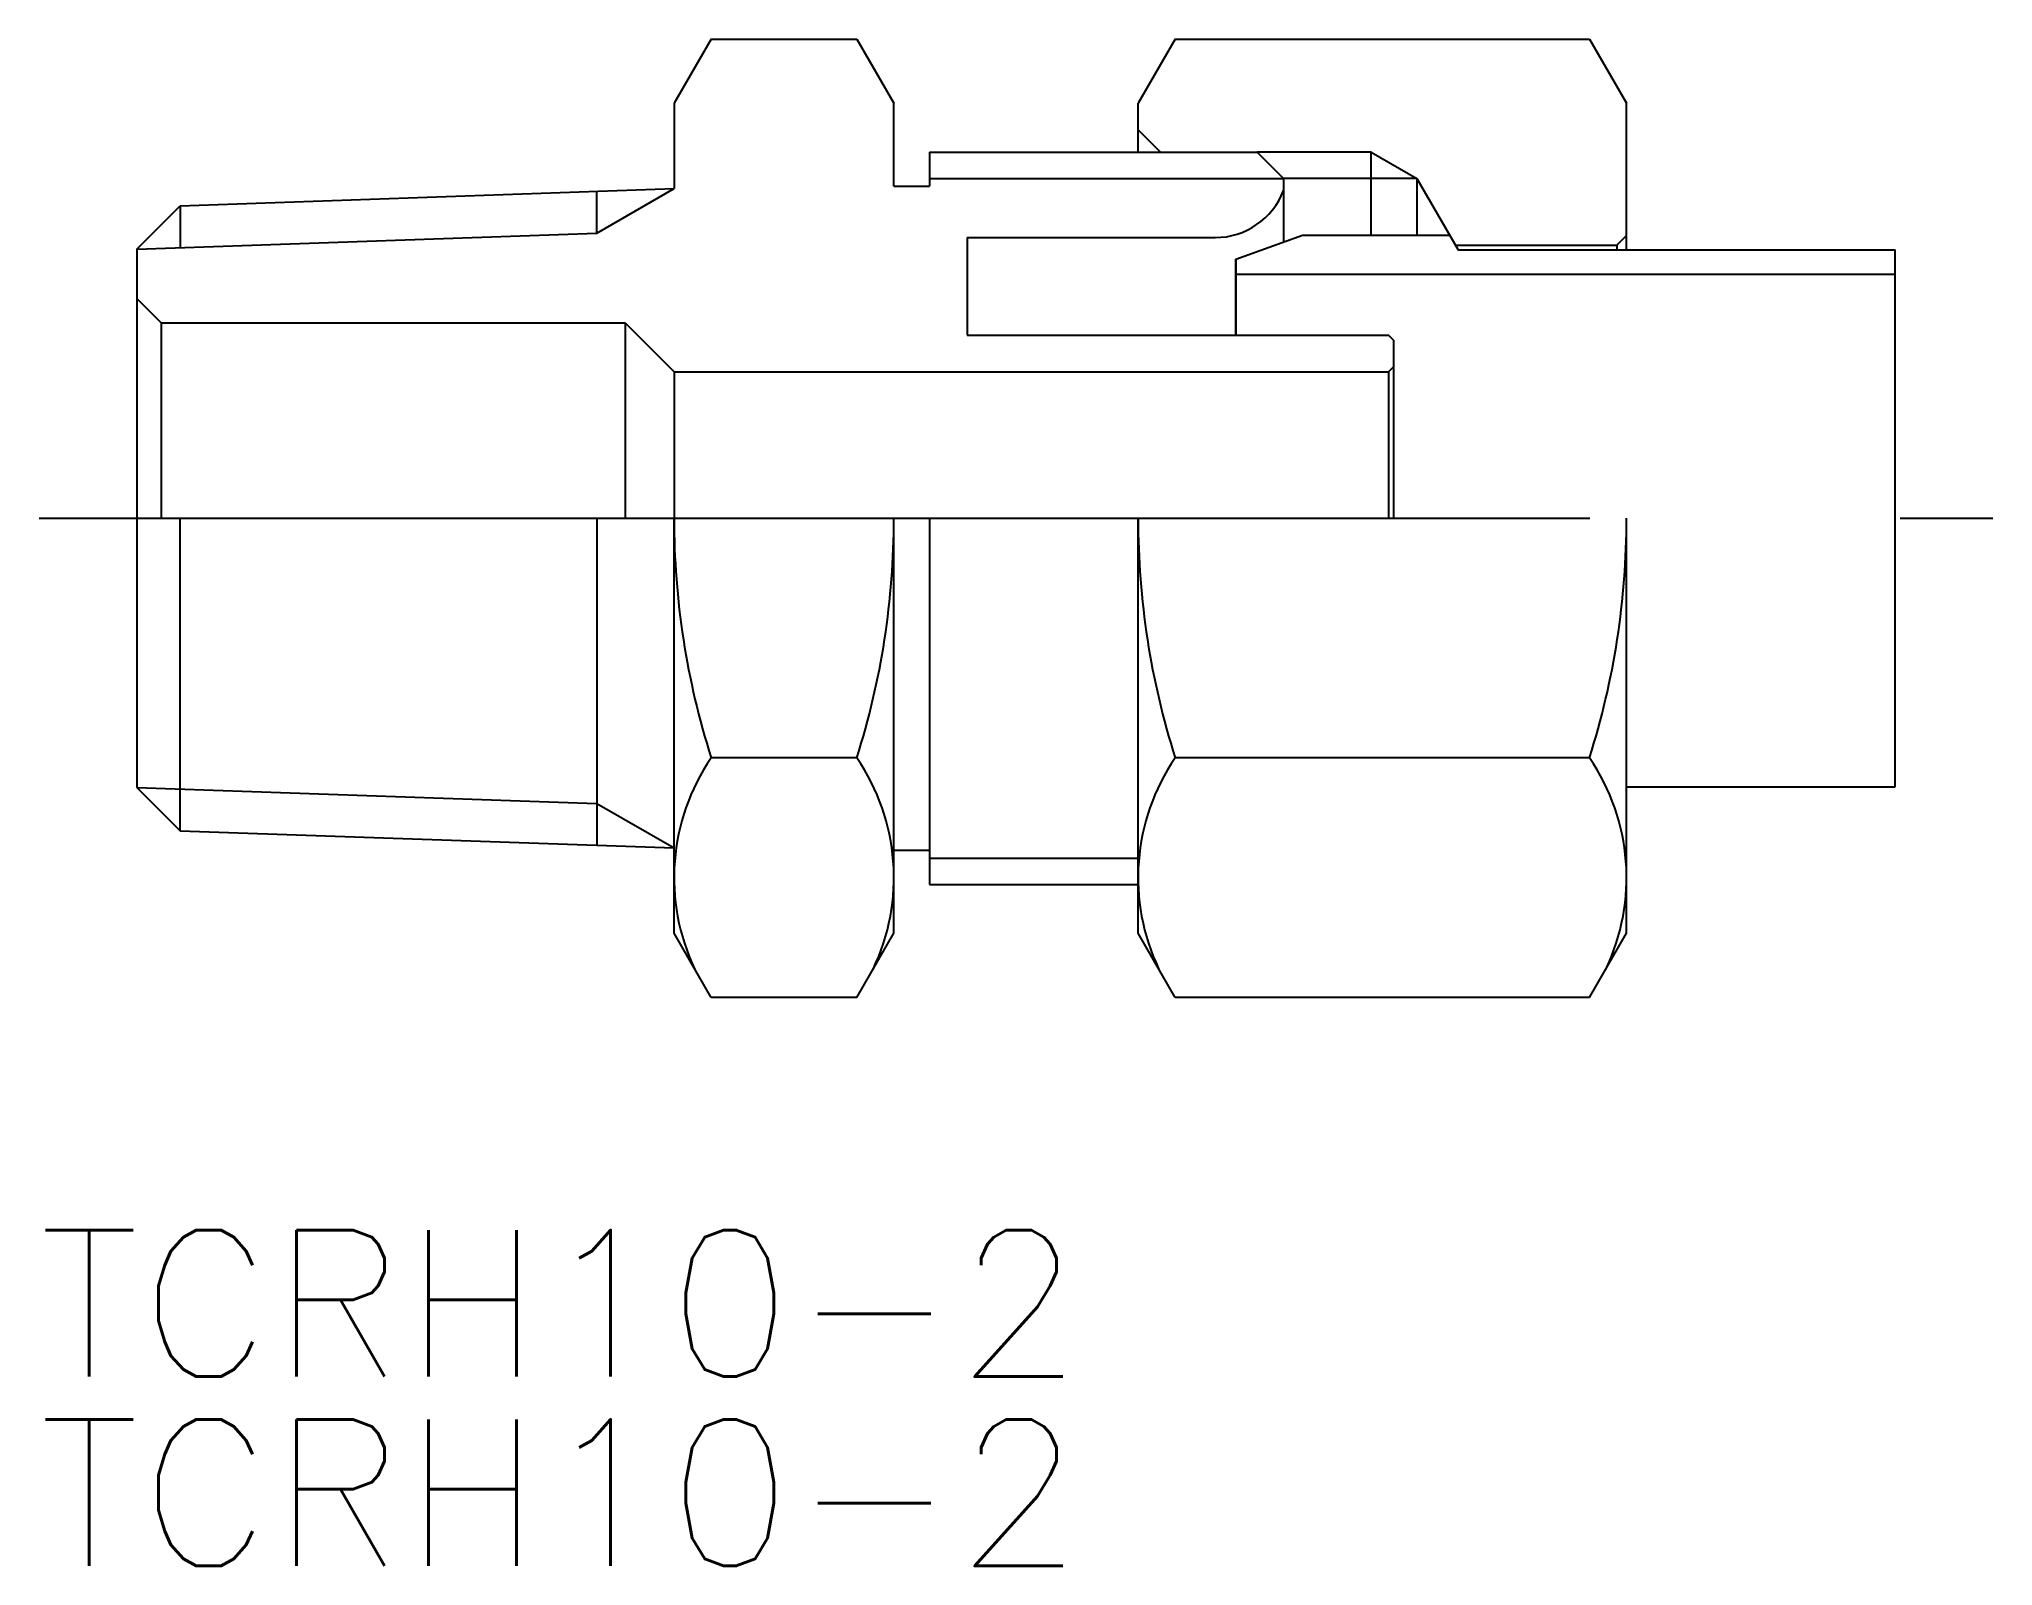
# Model space of a CAD drawing. Extents: x -2 to 38, y -21.5 to 9.8.
import ezdxf

# ---------------------------------------------------------------- set-up
doc = ezdxf.new("R2010")
doc.units = 0
doc.linetypes.add('CENTER', pattern=[50.8, 31.75, -6.35, 6.35, -6.35])
doc.layers.get('0').update_dxf_attribs({"linetype": 'CONTINUOUS'})
doc.layers.add('CENTER', color=1, linetype='CENTER')
doc.styles.get("Standard").update_dxf_attribs({"font": 'txt.shx', "height": 3, "bigfont": 'bigfont.shx'})

msp = doc.modelspace()

# ---------------------------------------------------------------- linework, layer by layer
at = {"color": 7, "linetype": 'CONTINUOUS'}
for p, q in [((11.759, 9.815), (11, 8.5)), ((11.759, 9.815), (14.741, 9.815)), ((14.741, 9.815), (15.5, 8.5)), ((21.259, 9.815), (20.5, 8.5)), ((21.259, 9.815), (29.741, 9.815)), ((29.741, 9.815), (30.5, 8.5)), ((11, 8.5), (11, 6.753)), ((15.5, 6.8), (15.5, 8.5)), ((20.5, 7.5), (20.5, 8.5)), ((30.5, 5.5), (30.5, 8.5)), ((20.958, 7.5), (20.5, 7.959)), ((16.227, 7.5), (22.936, 7.5)), ((16.227, 7.5), (16.227, 6.8)), ((22.936, 7.5), (23.477, 6.958)), ((25.27, 5.8), (25.27, 7.5)), ((26.208, 6.958), (23.477, 6.958)), ((23.477, 6.958), (23.477, 5.659)), ((26.208, 6.958), (27.05, 5.5)), ((26.208, 6.958), (26.208, 5.8)), ((0.887, 6.4), (11, 6.753)), ((9.422, 5.842), (9.422, 6.698)), ((15.5, 6.8), (16.227, 6.8)), ((0, 5.513), (0.887, 6.4)), ((0.887, 6.4), (0.887, 5.544)), ((17, 5.75), (22.077, 5.75)), ((17, 5.75), (17, 3.75)), ((22.5, 5.304), (23.864, 5.8)), ((23.864, 5.8), (26.876, 5.8)), ((30.5, 5.794), (30.3, 5.594)), ((0, 5.513), (0, -5.513)), ((22.5, 5.304), (22.5, 3.75)), ((22.5, 3.75), (22.5, 5.304)), ((26.996, 5.594), (30.3, 5.594)), ((27.05, 5.5), (36, 5.5)), ((30.3, 5.594), (30.3, 5.5)), ((36, -5.5), (36, 5.5)), ((22.5, 5), (36, 5)), ((0.5, 4), (0, 4.5)), ((0.5, 4), (10, 4)), ((0.5, 4), (0.5, 0)), ((10, 4), (10, 0)), ((10, 4), (11, 3)), ((17, 3.75), (25.627, 3.75)), ((25.727, 3.65), (25.627, 3.75)), ((25.727, 3.65), (25.727, 0)), ((11, 3), (11, 0)), ((11, 3), (25.627, 3)), ((25.727, 3.1), (25.627, 3)), ((25.627, 3), (25.627, 0)), ((11, -8.5), (11, 0)), ((15.5, -8.5), (15.5, 0)), ((20.5, -8.5), (20.5, 0)), ((30.5, -8.5), (30.5, 0)), ((0.887, -6.4), (0.887, 0)), ((9.422, 0), (9.422, -6.698)), ((16.227, 0), (16.227, -7.5)), ((14.741, -4.907), (11.759, -4.907)), ((29.741, -4.907), (21.259, -4.907)), ((0, -5.513), (0.887, -6.4)), ((30.5, -5.5), (36, -5.5)), ((0.887, -6.4), (11, -6.753)), ((15.5, -6.8), (16.227, -6.8)), ((16.227, -7.5), (20.5, -7.5)), ((11.759, -9.815), (11, -8.5)), ((14.741, -9.815), (15.5, -8.5)), ((21.259, -9.815), (20.5, -8.5)), ((29.741, -9.815), (30.5, -8.5)), ((14.741, -9.815), (11.759, -9.815)), ((29.741, -9.815), (21.259, -9.815))]:
    msp.add_line(p, q, dxfattribs=at)
at = {"color": 3, "linetype": 'CONTINUOUS'}
for p, q in [((25.27, 7.5), (22.936, 7.5)), ((25.27, 7.5), (26.208, 6.958)), ((16.227, 6.958), (23.477, 6.958)), ((9.422, 5.842), (11, 6.753)), ((0, 5.513), (9.422, 5.842)), ((0, -5.513), (9.422, -5.842)), ((9.422, -5.842), (11, -6.753)), ((16.227, -6.958), (20.5, -6.958))]:
    msp.add_line(p, q, dxfattribs=at)
at = {"color": 7, "linetype": 'CONTINUOUS'}
for centre, radius, start, end in [((22.077, 7.25), 1.5, 270, 338.9605), ((27.241, 0), 16.241, 180, 197.588), ((-0.741, 0), 16.241, 342.412, 0), ((36.741, 0), 16.241, 180, 197.588), ((14.259, 0), 16.241, 342.412, 0), ((15.345, -7.361), 4.345, 145.6158, 205.6158), ((11.155, -7.361), 4.345, 334.3842, 34.3842), ((24.845, -7.361), 4.345, 145.6158, 205.6158), ((26.155, -7.361), 4.345, 334.3842, 34.3842)]:
    msp.add_arc(centre, radius, start, end, dxfattribs=at)
at = {"layer": 'CENTER', "color": 1, "linetype": 'CENTER'}
msp.add_line((-2, 0), (38, 0), dxfattribs=at)

# ---------------------------------------------------------------- texts
at = {"color": 7, "linetype": 'CONTINUOUS'}
for p in [(-2, -17.58), (-2, -21.457)]:
    msp.add_text('TCRH10-2', height=3, dxfattribs=at).set_placement(p)

doc.saveas('drawing.dxf')
